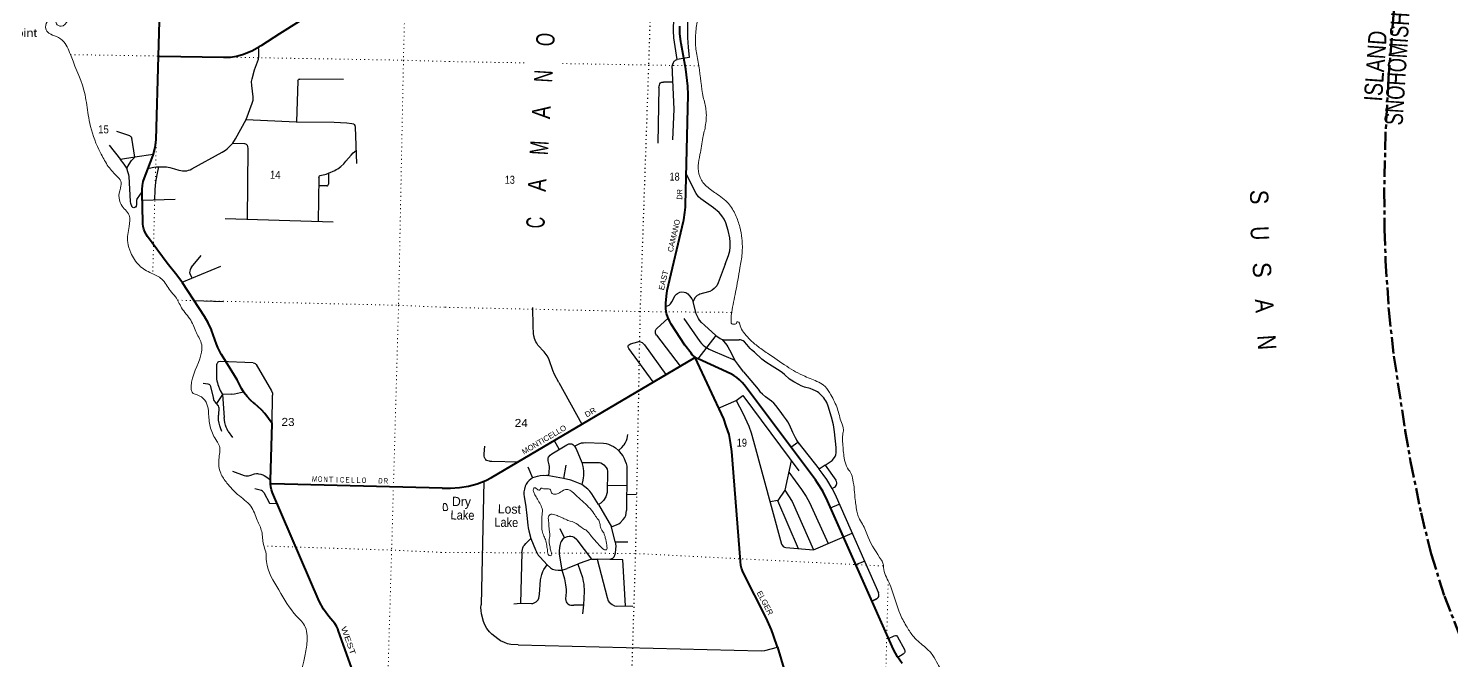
# Model space of a CAD drawing. Header units: feet. Extents: x -493433 to -244333, y 184684 to 373072.
# Drawn here: x -377997 to -346876, y 240515 to 254339 of the extents above; entities that cross this region are included whole.
import ezdxf
from ezdxf.enums import TextEntityAlignment as Align

# ---------------------------------------------------------------- set-up
doc = ezdxf.new("R2010")
doc.units = ezdxf.units.FT
doc.header["$LTSCALE"] = 60
doc.linetypes.add('DOTTED', pattern=[1.5, 0.3, -1.2])
doc.linetypes.add('LONG_DASH_SHORT_DASH', pattern=[9.9, 6, -1.2, 1.5, -1.2])
for name, color, linetype, lineweight in [('11', 7, 'LONG_DASH_SHORT_DASH', 60), ('12', 7, 'LONG_DASH_SHORT_DASH', 13), ('26', 7, 'Continuous', 40), ('27', 7, 'Continuous', 13), ('29', 7, 'Continuous', 25), ('39', 7, 'Continuous', 13), ('41', 7, 'Continuous', 13), ('6', 7, 'DOTTED', 25), ('7', 7, 'DOTTED', 13)]:
    doc.layers.add(name, color=color, linetype=linetype, lineweight=lineweight)
doc.layers.add('42', color=7, linetype='Continuous')

msp = doc.modelspace()

# ---------------------------------------------------------------- linework, layer by layer
at = {"layer": '11'}
msp.add_lwpolyline([(-348090.63, 255314.63), (-348253.43, 253261.61), (-348318.45, 252047.38), (-348347.95, 250790.84), (-348339.64, 249951.94), (-348318.08, 249262.95), (-348248.48, 248179.24), (-348136.58, 247174.65), (-347887.85, 245539.12), (-347770.86, 244868.28), (-347543.07, 243747.03), (-347322.74, 242848.86), (-347032.99, 241925.49), (-346077.15, 239494.19), (-345407.76, 237914.8), (-344525.9, 236037.13), (-344171.45, 235357.64), (-343515.37, 234212.35), (-342757.98, 233036.08), (-342319.39, 232412.87), (-342111.2, 232132.06)], dxfattribs=at)
at = {"layer": '26'}
for p, q in [((-363422.59, 247144.56), (-362800.38, 245798.71)), ((-361616.7, 240806.36), (-360599.47, 237379.83))]:
    msp.add_line(p, q, dxfattribs=at)
for points in [[(-375153, 253735.95), (-375003, 259070.95), (-375000.16, 259212.16)], [(-375153, 253735.95), (-375128, 253735.46), (-373728, 253707.95), (-373717.68, 253707.83), (-373581.68, 253713.88), (-373447.05, 253734.12), (-373315.28, 253768.31), (-373114.11, 253852.63), (-372946.76, 253944.4), (-372921.65, 253958.25), (-372896.76, 253974.23), (-372497.11, 254230.76), (-368745.45, 256590.15)], [(-363417.25, 247147.72), (-363425.07, 247152.72), (-363455.41, 247176.93), (-363483.05, 247204.19), (-363507.69, 247234.18), (-363644, 247414.95), (-363939.25, 247871.73), (-363981.37, 247946.58), (-364015.43, 248025.41), (-364040.17, 248103.91), (-364047.85, 248142.1), (-364057.82, 248223.77), (-364058.78, 248281.02), (-364059.2, 248306.03), (-364057.46, 248331.02), (-364046.67, 248485.53), (-364026.82, 248609.61), (-363673, 250127.95), (-363667.19, 250157.19), (-363639.81, 250313.21), (-363631.27, 250433.02), (-363629.25, 250461.45), (-363628.55, 250483.02), (-363568.09, 252886.98), (-363575.62, 253076.52), (-363619.9, 253447.97), (-363725, 254007.95), (-363730, 254052.61), (-363749.71, 254220.02), (-363751.82, 254388.57)], [(-372701.38, 244379.86), (-372701.56, 244381.64), (-372701.27, 244448.67), (-372701.01, 244452.98), (-372668, 245699.95), (-372830.33, 245917.71), (-372899.84, 245999.01), (-372977.47, 246072.6), (-373049.18, 246128.47), (-373059.73, 246136.53), (-373142.13, 246207.43), (-373216.66, 246286.56), (-373282.52, 246373.04), (-373338.97, 246465.93), (-373435.25, 246652.79), (-373492.58, 246752.59), (-373776.01, 247208.57), (-373780.35, 247215.33), (-373821.23, 247287.84), (-373854.31, 247364.23), (-373883, 247435.95), (-373992.88, 247741), (-373996.21, 247749.39), (-374064.74, 247897.69), (-374148.4, 248038), (-374630.03, 248775.93), (-374753.73, 248943.97), (-374965, 249206.95), (-375393.52, 249790.57), (-375425.21, 249840.91), (-375451.47, 249894.29), (-375472.01, 249950.12), (-375486.59, 250007.79), (-375495.07, 250066.67), (-375497.35, 250110.02), (-375513.71, 250730.98), (-375513.79, 250818.43), (-375504.73, 250905.41), (-375486.62, 250990.97), (-375479.21, 251017.03), (-375272.95, 251565.56), (-375229.11, 251732.47), (-375202.96, 251903.05), (-375202, 251912.95), (-375153, 253735.95)], [(-368948.62, 244282.91), (-368770, 244285.89), (-368571.24, 244297.27), (-368374.76, 244329.36), (-368182.71, 244381.81), (-367997.19, 244454.05), (-367867.75, 244518.45), (-363447.59, 247129.79), (-363417.25, 247147.72)], [(-358886.45, 240448.76), (-358992.23, 240596), (-359082.04, 240753.49), (-360520.66, 244011.19), (-360623.02, 244216.58), (-360746.29, 244410.15), (-360788, 244466.7), (-362338.97, 246537.22), (-362388.32, 246598.83), (-362443.84, 246654.93), (-362504.93, 246704.93), (-362570.9, 246748.27), (-362640.29, 246784.13), (-363353, 247110.95), (-363369.7, 247119.94), (-363392.36, 247131.8), (-363417.25, 247147.72)], [(-362800.38, 245798.71), (-362742.95, 245643.88), (-362683.54, 245461.17), (-362650.54, 245285.06), (-362624.13, 245089.86)], [(-362624.13, 245089.86), (-362430, 242690.95), (-362428.67, 242682.84)], [(-370250, 238448.95), (-371214, 241158.95), (-371214.68, 241160.68), (-371232.35, 241207.15), (-371262.12, 241268.13), (-371298.09, 241325.67), (-371339.89, 241379.13), (-371425.52, 241478.79), (-371542.35, 241641.38), (-371641.55, 241815.29), (-372660.76, 244185.48), (-372681.19, 244249.32), (-372694.85, 244314.95), (-372701.38, 244379.86)], [(-368948.62, 244282.91), (-372680, 244379.3), (-372701.38, 244379.86)], [(-361616.7, 240806.36), (-361702.22, 241062.79), (-361748.43, 241187.17), (-361867.25, 241446.94), (-362364.49, 242441.96), (-362401.89, 242534.42), (-362417.3, 242591.65), (-362428.67, 242682.84)]]:
    msp.add_lwpolyline(points, dxfattribs=at)
at = {"layer": '29'}
for p, q in [((-372104.46, 253190.93), (-372134.69, 252299.94)), ((-371108, 253219.95), (-372062.98, 253233.39)), ((-364208.15, 253049.95), (-364233, 251828.95)), ((-363908, 253164.95), (-364107, 253165.79)), ((-375780.04, 251987.83), (-376067, 252084.95)), ((-373467.21, 251924.17), (-373233, 252347.95)), ((-370849, 252179.95), (-370820, 251388.95)), ((-376235, 251789.95), (-375984, 251472.95)), ((-375669, 251526.95), (-375984, 251472.95)), ((-374420.78, 251265.75), (-373759.32, 251633.52)), ((-371436, 251171.95), (-371439, 250930.95)), ((-371644.71, 251077.93), (-371660.92, 250114)), ((-371469, 250896.95), (-371647.79, 250894.91)), ((-375509, 250586.95), (-374792, 250608.95)), ((-371334, 250105.95), (-373697, 250175.95)), ((-374432.45, 249119.15), (-374221.57, 249374.42)), ((-374638, 248791.95), (-373788, 249137.95)), ((-362758.76, 249187.1), (-362916.05, 248775.35)), ((-374376, 248386.95), (-373738.97, 248369.35)), ((-364009, 248002.95), (-364253.16, 247780.22)), ((-364524.73, 247417.43), (-364059.9, 246770.02)), ((-364261.03, 247630.7), (-363745.95, 246955.51)), ((-362968.29, 247626.93), (-363357.1, 247114.27)), ((-362757, 247526.95), (-362454, 247526.95)), ((-364334.59, 246607.24), (-364865.32, 247340.44)), ((-363031.18, 247286.34), (-362545.82, 247084.97)), ((-373086.01, 247028.57), (-373806.99, 247053.37)), ((-374175, 246577.95), (-374073.71, 246565.29)), ((-374023.09, 246529.93), (-373948.61, 246247.05)), ((-366398.69, 246595.88), (-365897.05, 245687.16)), ((-373756, 246330.95), (-373884, 246138.95)), ((-373557.05, 246342.99), (-373756, 246330.95)), ((-373756, 246330.95), (-373719.82, 245827.89)), ((-372668, 245699.95), (-372656.83, 246320.89)), ((-362519, 246203.95), (-362375.19, 245927.33)), ((-373836.98, 246046.92), (-373842.1, 245884.95)), ((-373629.47, 245527.71), (-373535, 245391.95)), ((-366500.49, 245326.67), (-366390, 245131.95)), ((-366055, 245205.95), (-365955.63, 245253.27)), ((-362138.48, 245315.55), (-361525.49, 243062.09)), ((-361325, 245182.95), (-361171.45, 245287.63)), ((-361171.45, 245287.63), (-360707.72, 244703.89)), ((-366552.82, 245033.65), (-366220.6, 245232.28)), ((-367073, 244748.95), (-366977, 244507.95)), ((-366242, 244784.95), (-366295.39, 244499.21)), ((-365893.15, 244845.96), (-365549.99, 244846.8)), ((-364908.09, 244616.01), (-364921.11, 243794.97)), ((-360570.91, 244787.02), (-360707.72, 244703.89)), ((-360570.91, 244787.02), (-360339.62, 244463.22)), ((-368036.53, 244437.94), (-368099.99, 241730.97)), ((-365339, 244353.95), (-364913, 244345.95)), ((-364917, 244148.95), (-364702, 244150.95)), ((-361614, 244013.95), (-361164, 242965.95)), ((-361459, 244241.95), (-361292.8, 243992.04)), ((-361292.8, 243992.04), (-360826, 242933.95)), ((-365528.43, 243928.99), (-365249.29, 243438.66)), ((-360454, 243857.95), (-360265, 243935.95)), ((-366277, 243200.95), (-366367, 243395.95)), ((-365163.71, 243111.22), (-365249.29, 243438.66)), ((-366003.23, 243152.01), (-365682.59, 242732.26)), ((-365163.71, 243111.22), (-364889, 243113.95)), ((-367206.24, 242870.96), (-367235, 241767.95)), ((-365682.59, 242732.26), (-365558.31, 242731.13)), ((-365558.31, 242731.13), (-365340.61, 241891.79)), ((-359906, 242613.95), (-359717, 242691.95)), ((-365859.97, 241733.25), (-366067.95, 241722.85)), ((-365861.75, 241735.85), (-365882, 241532.95)), ((-364940.53, 241707.92), (-364780, 241704.95)), ((-367285, 240854.82), (-361974.02, 240727.31))]:
    msp.add_line(p, q, dxfattribs=at)
for points in [[(-363359.04, 255323.29), (-363367.24, 255298.34), (-363374.94, 255286.23), (-363384.84, 255276.88), (-363477.25, 255230.65), (-363490.45, 255221.29), (-363508.05, 255202.03), (-363519.05, 255184.97), (-363525.65, 255166.81), (-363532.25, 255127.18), (-363574.06, 254779.36), (-363587.26, 254532.81), (-363582.86, 254132.16), (-363569.66, 253929.63)], [(-363808.88, 253659.97), (-363879.89, 254134.91), (-363890.89, 254284.61), (-363890.89, 254396.88), (-363879.29, 254535.18)], [(-373233, 252347.95), (-373103.86, 252703.18), (-373084.26, 252770.75), (-373079.9, 252801.27), (-373082.08, 252842.69), (-373112.58, 253091.2), (-373116.94, 253179.49), (-373108.22, 253235.08), (-373051.57, 253431.27), (-372964.43, 253669.97), (-372955.71, 253727.74), (-372955.71, 253862.89), (-372964.42, 253928.29)], [(-363918, 253464.95), (-363916.2, 253517.98), (-363908.49, 253557.05), (-363893.1, 253596.13), (-363875.49, 253623.09), (-363862.29, 253634.65), (-363844.69, 253647.31), (-363830.39, 253653.36), (-363808.88, 253659.97)], [(-363569.66, 253929.63), (-363545, 253701.95), (-363808.88, 253659.97)], [(-363918, 253464.95), (-363918, 253369.95), (-363881, 252574.95), (-363915, 251906.95)], [(-372104.46, 253190.93), (-372100.54, 253211.09), (-372091.83, 253220.9), (-372080.93, 253228.53), (-372062.98, 253233.39)], [(-364208.15, 253049.95), (-364205.52, 253074.68), (-364198.92, 253100.26), (-364186.82, 253131.08), (-364175.82, 253146.49), (-364160.97, 253157.78), (-364148.32, 253163.28), (-364136.22, 253165.2), (-364107, 253165.79)], [(-373233, 252347.95), (-372141, 252298.95), (-371315, 252287.28)], [(-371315, 252287.28), (-371034.04, 252274.81), (-370925.1, 252261.73), (-370890.24, 252250.83), (-370877.17, 252239.93), (-370861.92, 252220.31), (-370849, 252179.95)], [(-375780.04, 251987.83), (-375763.02, 251978.62), (-375751.03, 251967.17), (-375742.32, 251954.64), (-375736.79, 251942.98)], [(-375267, 251579.95), (-375669, 251526.95), (-375736.79, 251942.98)], [(-373759.32, 251633.52), (-373688.84, 251680.8), (-373655.07, 251706.95), (-373627.84, 251730.93), (-373530, 251829.95), (-373467.21, 251924.17)], [(-373530, 251829.95), (-373275.97, 251820.31), (-373250.91, 251815.95), (-373235.66, 251808.32), (-373223.68, 251797.42), (-373214.96, 251783.25), (-373206.54, 251757.69)], [(-375849, 251280.95), (-375903.55, 251372.87), (-375984, 251472.95)], [(-375849.08, 251280.23), (-375794.62, 251368.52), (-375741.24, 251448.08), (-375700.93, 251496.04), (-375669, 251526.95)], [(-373206.54, 251757.69), (-373202, 251712.95), (-373216, 250160.95)], [(-371436, 251171.95), (-371299.85, 251231.73), (-371264.99, 251251.89), (-371233.4, 251271.51), (-371164.76, 251323.28), (-371101.58, 251381.6), (-371053.65, 251436.64), (-370942.53, 251567.44), (-370892.42, 251615.39), (-370829.24, 251667.71)], [(-375515, 250762.95), (-375620.86, 250619.45), (-375626.85, 250611), (-375630.12, 250601.19), (-375633.93, 250573.67), (-375636.11, 250475.58), (-375639.38, 250462.22), (-375642.65, 250452.14), (-375653.54, 250434.16), (-375660.62, 250428.43), (-375668.8, 250423.8), (-375679.14, 250420.8), (-375690.58, 250418.9), (-375711.28, 250421.62), (-375719.99, 250427.34), (-375727.62, 250434.16), (-375738.52, 250452.14), (-375751.58, 250488.65), (-375755.95, 250509.91), (-375762.48, 250556.23), (-375797.34, 251099.03), (-375801.7, 251136.09), (-375821.3, 251201.49), (-375849.08, 251280.23)], [(-375383, 251272.95), (-375293.51, 251294.95), (-375255.38, 251302.58), (-375203.09, 251310.21), (-375144.26, 251314.57)], [(-375233.02, 250596.95), (-375227.05, 250802.29), (-375218.34, 250912.92), (-375203.08, 251018.1), (-375174.76, 251175.05), (-375144.26, 251314.57)], [(-375144.26, 251314.57), (-375051.66, 251315.11), (-374977.58, 251309.66), (-374907.86, 251297.67), (-374801.1, 251270.42), (-374705.23, 251238.82), (-374666.02, 251230.1), (-374627.89, 251225.74), (-374565.79, 251224.65), (-374535.29, 251227.92), (-374494.98, 251238.82), (-374459.03, 251250.81), (-374420.78, 251265.75)], [(-371644.71, 251077.93), (-371640.83, 251101.48), (-371631.02, 251116.19), (-371619.04, 251121.1), (-371591.8, 251127.09), (-371515.54, 251142.35), (-371483.96, 251151.62), (-371436, 251171.95)], [(-362758.76, 249187.1), (-362687.92, 249371.4), (-362661.51, 249473.77), (-362648.32, 249553.01), (-362648.31, 249667.49), (-362657.12, 249759.94), (-362696.72, 249918.45), (-362745.13, 250085.75), (-362784.72, 250165), (-362833.13, 250243.15), (-362894.74, 250314.7), (-363017.95, 250415.96), (-363295.18, 250614.09), (-363341.38, 250657.01), (-363391.98, 250728.56), (-363612.01, 251160.03)], [(-371469, 250896.95), (-371455.62, 250900.11), (-371446.37, 250907.19), (-371441.46, 250917.55), (-371439, 250930.95)], [(-374432.45, 249119.15), (-374448.13, 249097.05), (-374461.2, 249061.63), (-374472.1, 249003.32), (-374467.74, 248978.79), (-374424.16, 248882.88)], [(-362916.05, 248775.35), (-362945.35, 248709.88), (-362969.55, 248679.06), (-363002.55, 248648.24), (-363044.36, 248615.22), (-363099.36, 248586.6), (-363235.78, 248546.97), (-363317.19, 248527.16), (-363339.19, 248516.15), (-363369.99, 248500.74), (-363398.59, 248474.33), (-363420.6, 248445.71), (-363460.2, 248366.46)], [(-364059, 248255.95), (-363988.25, 248289.41), (-363955.25, 248318.03), (-363924.45, 248362.06), (-363854.04, 248496.34), (-363827.64, 248524.96), (-363801.23, 248544.77), (-363752.83, 248568.99), (-363722.03, 248577.79), (-363658.22, 248573.39), (-363623.02, 248564.58), (-363579.01, 248538.17), (-363537.21, 248491.94), (-363493.2, 248425.9), (-363460.2, 248366.46)], [(-363278.66, 247908.22), (-363321.59, 247959.2), (-363343.59, 247992.22), (-363367.79, 248038.45), (-363391.99, 248097.89), (-363460.2, 248366.46)], [(-366398.69, 246595.88), (-366492.11, 246767.69), (-366529.51, 246860.15), (-366606.52, 247093.5), (-366621.91, 247128.72), (-366654.92, 247181.55), (-366718.72, 247265.21), (-366855.14, 247414.9), (-366882.64, 247453.97), (-366899.15, 247482.04), (-366930.16, 247558.42), (-366941.16, 247598.04), (-366943.15, 247613.57), (-366951.95, 247665.86), (-366960.75, 247828.76), (-366964, 248237.95)], [(-364261.03, 247630.7), (-364275.38, 247652.65), (-364283.08, 247676.87), (-364286.38, 247702.18), (-364281.98, 247730.8), (-364267.68, 247759.42), (-364253.16, 247780.22)], [(-363665, 247992.95), (-363316, 247495.95), (-363314.52, 247494.21)], [(-363278.66, 247908.22), (-363211, 247846.95), (-362964, 247623.95), (-362868.32, 247556.5)], [(-364865.32, 247340.44), (-364879.34, 247367.02), (-364883.74, 247381.33), (-364882.64, 247392.89), (-364872.74, 247414.35), (-364856.24, 247428.11), (-364829.84, 247439.66), (-364667.02, 247487.55), (-364648.32, 247490.3), (-364634.02, 247489.2), (-364598.81, 247476.54), (-364575.71, 247467.18), (-364559.21, 247454.52), (-364524.73, 247417.43)], [(-363314.52, 247494.21), (-363281.98, 247452.33), (-363242.38, 247413.26), (-363202.77, 247379.69), (-363169.77, 247358.22), (-363111.46, 247324.65), (-363031.18, 247286.34)], [(-362868.32, 247556.5), (-362841.94, 247543.69), (-362826.84, 247538.46)], [(-362826.84, 247538.46), (-362813.33, 247533.78), (-362788.03, 247529.38), (-362757, 247526.95)], [(-362826.84, 247538.46), (-362724.25, 247414.33), (-362700.04, 247378.55), (-362662.64, 247311.97), (-362545.82, 247084.97)], [(-362121.49, 247257.37), (-362181.87, 247311.44), (-362211.57, 247342.26), (-362285.28, 247427.02), (-362339.19, 247486.45), (-362366.69, 247506.27), (-362385.39, 247517.27), (-362405.19, 247522.78), (-362422.8, 247526.08), (-362454, 247526.95)], [(-360536.96, 246156.65), (-360555.91, 246192.03), (-360577.91, 246225.6), (-360605.41, 246262.47), (-360670.32, 246329.06), (-360714.32, 246370.89), (-360745.12, 246391.26), (-360782.53, 246412.71), (-360835.33, 246436.38), (-360903.54, 246461.14), (-361024.55, 246496.37), (-361100.46, 246525.54), (-361152.16, 246549.2), (-361261.08, 246608.65), (-361319.38, 246646.06), (-361351.29, 246670.29), (-361462.4, 246771.54), (-361506.41, 246807.32), (-361554.8, 246841.98), (-361735.22, 246952.05), (-361871.64, 247040.11), (-361957.44, 247108.35), (-362121.49, 247257.37)], [(-373806.99, 247053.37), (-373830.75, 247051), (-373841.65, 247046.64), (-373853.63, 247037.37), (-373872.15, 247012.84), (-373877.6, 247000.85), (-373881.96, 246982.86), (-373884.14, 246716.86), (-373881.96, 246668.88), (-373875.42, 246630.73), (-373865.61, 246590.39), (-373855.81, 246555.51), (-373803.51, 246420.33), (-373756, 246330.95)], [(-373086.01, 247028.57), (-373053.86, 247022.08), (-373036.43, 247009), (-373018.95, 246992.4), (-372681.41, 246410.72), (-372661.61, 246359.27), (-372656.83, 246320.89)], [(-362359.05, 246829.75), (-362461.32, 246964.69), (-362545.82, 247084.97)], [(-362359.05, 246829.75), (-362042, 246451.95), (-361992.34, 246386.93)], [(-374073.71, 246565.29), (-374053.02, 246561.49), (-374038.86, 246553.86), (-374030.14, 246544.05), (-374023.09, 246529.93)], [(-373836.98, 246046.92), (-373837.29, 246059.47), (-373842.74, 246082.36), (-373847.63, 246090.82), (-373884, 246138.95), (-373919.01, 246180.48), (-373930.44, 246197.11), (-373939.71, 246218.63), (-373948.61, 246247.05)], [(-373557.05, 246342.99), (-373494.06, 246347.29), (-373294, 246388.95)], [(-362907.54, 246032.91), (-362519, 246203.95), (-362378, 246313.95), (-361149, 244664.95)], [(-361171.45, 245287.63), (-361222.6, 245383.01), (-361282.01, 245501.88), (-361354.61, 245666.99), (-361389.82, 245735.23), (-361416.22, 245779.26), (-361482.23, 245869.51), (-361559.23, 245966.38), (-361653.84, 246094.06), (-361700.05, 246144.69), (-361748.45, 246186.51), (-361880.47, 246285.58), (-361942.07, 246338.41), (-361992.34, 246386.93)], [(-373765, 245526.95), (-373799.15, 245603.51), (-373814.4, 245650.38), (-373828.57, 245704.89), (-373838.37, 245775.76), (-373842.1, 245884.95)], [(-362375.19, 245927.33), (-362243.5, 245637.28), (-362192.9, 245494.19), (-362138.48, 245315.55)], [(-360570.91, 244787.02), (-360417.29, 244892.67), (-360390.88, 244923.49), (-360357.88, 244974.12), (-360340.28, 245015.95), (-360333.68, 245055.57), (-360335.88, 245172.24), (-360366.68, 245513.46), (-360393.09, 245673.06), (-360432.69, 245834.86), (-360505.3, 246081.42), (-360536.96, 246156.65)], [(-373629.47, 245527.71), (-373652.05, 245572.43), (-373671.66, 245616.04), (-373688.01, 245661.83), (-373703.26, 245723.97), (-373719.82, 245827.89)], [(-366220.6, 245232.28), (-366179.68, 245253.13), (-366157.68, 245257.53), (-366131.28, 245255.33), (-366112.58, 245250.93), (-366090.58, 245239.92), (-366055, 245205.95)], [(-365955.63, 245253.27), (-365899.16, 245272.94), (-365861.76, 245279.55), (-365823.26, 245280.65), (-365425.02, 245269.64), (-365362.31, 245259.74), (-365313.9, 245246.53), (-365251.2, 245221.21), (-365202.79, 245195.9), (-365158.79, 245163.98), (-365096.08, 245108.94)], [(-365096.08, 245108.94), (-365023.47, 245173.88), (-364987.16, 245215.16), (-364972, 245235.53), (-364948.9, 245272.4), (-364921.16, 245328.53), (-364906.86, 245374.2), (-364890, 245459.95)], [(-367913, 244874.95), (-367951.95, 244879.99), (-367977.25, 244892.65), (-367995.95, 244908.61), (-368010.26, 244930.08), (-368021.25, 244958.14), (-368027.86, 244987.31), (-368028.95, 245034.09), (-368014.66, 245203.05)], [(-366614.3, 244557.97), (-366602.12, 244728.1), (-366602.13, 244761.67), (-366608.72, 244796.34), (-366630.72, 244879.99), (-366635.12, 244919.62), (-366631.83, 244943.29), (-366620.83, 244966.4), (-366586.72, 245003.27), (-366552.82, 245033.65)], [(-366055, 245205.95), (-366019.07, 245144.16), (-365893.15, 244845.96)], [(-365096.08, 245108.94), (-365038.87, 245040.14), (-365000.37, 244991.16), (-364982.63, 244960.97), (-364967.22, 244935.1), (-364944.27, 244875.04), (-364928.86, 244826.61), (-364914.56, 244764.42), (-364909.06, 244705.53), (-364908.09, 244616.01)], [(-373533, 244658.95), (-373280.48, 244563.46), (-373244.52, 244553.65), (-373218.37, 244551.47), (-373183.5, 244554.74), (-373134.47, 244570), (-373051.66, 244596.17), (-373011.34, 244603.8), (-372986.28, 244604.89), (-372964.49, 244601.62), (-372913.27, 244592.9), (-372868.6, 244577.63), (-372840.27, 244563.46), (-372807.58, 244540.57), (-372701.89, 244464.25)], [(-367913, 244874.95), (-367863, 244872.95), (-367291, 244860.12)], [(-365893.15, 244845.96), (-365871.66, 244758.92), (-365865.06, 244715.99), (-365859.56, 244658.75), (-365857.36, 244601.52), (-365859.56, 244557.49), (-365863.96, 244507.96), (-365871.66, 244460.63), (-365894.76, 244362.67)], [(-365549.99, 244846.8), (-365509.72, 244844.21), (-365480.02, 244838.16), (-365442.62, 244820), (-365411.82, 244796.33), (-365361.21, 244736.9), (-365342.51, 244697.82), (-365334.81, 244657.65), (-365341.41, 244188.75), (-365370.01, 244094.09), (-365420.62, 244014.84), (-365480.02, 243957.61), (-365528.43, 243928.99)], [(-361315.9, 244884.37), (-361459, 244241.95), (-361612, 244013.95), (-361777, 243982.95)], [(-361368.99, 244637.68), (-361094.98, 244258.1), (-360991.58, 244099.18)], [(-360419, 244275.95), (-360537.2, 244472.75), (-360616.41, 244585.02), (-360707.72, 244703.89)], [(-366977, 244507.95), (-367045.49, 244455.64), (-367080.69, 244418.77), (-367111.5, 244374.19), (-367133.5, 244327.42), (-367151.1, 244266.33), (-367161, 244207.44), (-367162.1, 244147.45), (-367158.8, 244105.63), (-367120.3, 243878.88), (-367096.09, 243689.56), (-367078.49, 243473.83), (-367069.69, 243415.5), (-367057.59, 243352.76), (-367011.73, 243180.94)], [(-366614.3, 244557.97), (-366741.85, 244561.31), (-366805.66, 244554.71), (-366837.57, 244548.66), (-366873.87, 244539.3), (-366977, 244507.95)], [(-365894.76, 244362.67), (-366075.18, 244441.34), (-366134.59, 244461.16), (-366295.39, 244499.21), (-366614.3, 244557.97)], [(-365528.43, 243928.99), (-365674.74, 244163.97), (-365718.75, 244221.2), (-365764.95, 244265.23), (-365894.76, 244362.67)], [(-360419, 244275.95), (-360367.78, 244304.34), (-360347.98, 244320.85), (-360332.58, 244340.67), (-360322.68, 244367.08), (-360319.38, 244385.79), (-360320.48, 244404.51), (-360323.78, 244428.72), (-360339.62, 244463.22)], [(-372846.5, 244187.79), (-372855.53, 244198.8), (-372870.78, 244212.97), (-372881.68, 244221.69), (-372902.38, 244231.5), (-373045.12, 244270.75)], [(-372846.5, 244187.79), (-372724, 243954.95), (-372563, 243948.95)], [(-360991.58, 244099.18), (-360919, 243969.95), (-360505.52, 243075.25)], [(-360419, 244275.95), (-360333, 244097.95), (-359410.3, 241998.7)], [(-365249.29, 243438.66), (-365124.69, 243488.15), (-365089.49, 243505.76), (-365056.49, 243529.98), (-364988.28, 243596.02), (-364957.48, 243640.05), (-364935.47, 243690.68), (-364921.11, 243794.97)], [(-367206.24, 242870.96), (-367196.21, 242943.31), (-367186.31, 242979.64), (-367168.71, 243014.86), (-367152.21, 243041.28), (-367120.3, 243075.4), (-367011.73, 243180.94)], [(-367011.73, 243180.94), (-366911.28, 242937.81), (-366882.67, 242878.37), (-366847.47, 242821.13), (-366807.87, 242772.7), (-366654, 242606.95)], [(-366277, 243200.95), (-366301.81, 243180.51), (-366321.62, 243161.24), (-366350.22, 243116.67), (-366361.22, 243088.6), (-366376.62, 243031.91), (-366385.42, 242978.53), (-366389.82, 242913.04), (-366389.82, 242842.04), (-366332.62, 242496.42)], [(-366003.23, 243152.01), (-366059.79, 243203.07), (-366092.79, 243220.13), (-366132.4, 243229.49), (-366172, 243228.94), (-366213.8, 243222.88), (-366277, 243200.95)], [(-365163.71, 243111.22), (-365153.3, 243013.75), (-365155.5, 242952.66), (-365168.7, 242859.65), (-365178.6, 242811.77), (-365185.2, 242795.26), (-365195.1, 242775.45), (-365209.4, 242758.94), (-365228.1, 242745.18), (-365245.71, 242736.92), (-365285, 242725.95), (-365558.31, 242731.13)], [(-361525.49, 243062.09), (-361509.71, 243031.39), (-361493.21, 243012.68), (-361466.8, 242996.17), (-361431.05, 242988.41)], [(-361431.05, 242988.41), (-360826, 242933.95), (-359984.98, 243301.9)], [(-367380, 241757.95), (-367235, 241767.95), (-366994.87, 241758.96), (-366964.07, 241765.01), (-366934.36, 241774.92), (-366895.86, 241796.93), (-366870.56, 241817.84), (-366849.66, 241845.36), (-366836.46, 241875.63), (-366821.06, 241961.49), (-366799.05, 242278.49), (-366786.95, 242340.13), (-366768.25, 242399.56), (-366746.24, 242461.2), (-366724.25, 242503.03), (-366654, 242606.95)], [(-366654, 242606.95), (-366579.04, 242542.65), (-366537.24, 242516.24), (-366509.73, 242505.23), (-366477.83, 242496.42), (-366416.22, 242489.82), (-366396.42, 242489.82), (-366334.82, 242494.22)], [(-366334.82, 242494.22), (-366282.01, 242505.23), (-366213.74, 242529.88)], [(-366332.62, 242496.42), (-366277.6, 242301.6), (-366248.99, 242173.92), (-366242.4, 242119.44), (-366241.3, 242071.01), (-366240.19, 242011.02), (-366248.99, 241865.73), (-366246.8, 241827.21), (-366237.99, 241799.69), (-366220.4, 241775.48), (-366198.39, 241757.86), (-366163.19, 241735.85), (-366132.38, 241724.84), (-366109.29, 241722.64), (-366068.57, 241722.64), (-365861.75, 241735.85)], [(-365682.59, 242732.26), (-365957, 242634.95), (-365982.71, 242624.43), (-366213.74, 242529.88)], [(-365982.71, 242624.43), (-365882.67, 242329.12), (-365865.07, 242245.47), (-365854.06, 242181.63), (-365847.46, 242025.33), (-365861.75, 241735.85)], [(-364940.53, 241707.92), (-365000, 242720.95), (-365285, 242725.95)], [(-365340.61, 241891.79), (-365317.21, 241823.91), (-365295.21, 241793.09), (-365231.4, 241740.25), (-365183, 241713.84), (-365147.79, 241707.23), (-364940.53, 241707.92)], [(-359550, 241815.95), (-359446.99, 241866.84), (-359424.99, 241883.35), (-359415.09, 241895.46), (-359402.99, 241916.37), (-359398.59, 241936.18), (-359399.69, 241967), (-359410.3, 241998.7)], [(-359451.66, 241863.4), (-359454, 241861.95), (-359550, 241815.95)], [(-367285, 240854.82), (-367445.92, 240866.3), (-367518.53, 240881.71), (-367586.74, 240905.93), (-367670.35, 240945.55), (-367734.15, 240987.38), (-367863.96, 241090.84), (-367914.57, 241143.68), (-367969.57, 241216.32), (-368013.58, 241293.37), (-368046.58, 241366.02), (-368088.39, 241533.32), (-368099.39, 241605.97), (-368101.59, 241676.41), (-368099.99, 241730.97)], [(-359190, 240997.95), (-359063.05, 241057.28), (-359037.75, 241062.79), (-359021.25, 241060.58), (-359008.05, 241051.78), (-358994.85, 241036.37), (-358840.83, 240755.69), (-358830.93, 240720.47), (-358829.83, 240698.46), (-358837.53, 240680.85), (-358850.73, 240667.64), (-358866.13, 240655.53), (-358983.79, 240584.25)], [(-361974.02, 240727.31), (-361895.85, 240733.69), (-361616.7, 240806.36)]]:
    msp.add_lwpolyline(points, dxfattribs=at)
for centre, radius, start, end in [((-360705.07, 245588.13), 553.71, 207.04599, 218.19303), ((-366672.07, 243921.49), 637.44, 86.03042, 89.45631)]:
    msp.add_arc(centre, radius, start, end, dxfattribs=at)
at = {"layer": '39'}
for points in [[(-375638.84, 278632.73), (-375742, 278392.95), (-375848, 278058.95), (-375935, 277794.95), (-376102, 277532.95), (-376180, 277308.95), (-376259, 276735.95), (-376383, 276133.95), (-376467, 275788.95), (-376524, 275613.95), (-376625, 275433.95), (-376681, 275203.95), (-376756, 274763.95), (-376714, 274158.95), (-376675, 273501.95), (-376648, 272550.95), (-376604, 271545.95), (-376603, 271070.95), (-376652, 270757.95), (-376665, 269734.95), (-376652, 269320.95), (-376659, 268877.95), (-376684, 268520.95), (-376797, 268107.95), (-376843, 267836.95), (-377172, 266794.95), (-377352, 266166.95), (-377420, 265817.95), (-377597, 265320.95), (-377682, 265052.95), (-377730, 264649.95), (-377806, 263960.95), (-377786, 263707.95), (-377717, 263298.95), (-377702, 262894.95), (-377755, 262328.95), (-377821, 261923.95), (-377828, 261591.95), (-377773, 261235.95), (-377611, 260958.95), (-377369, 260657.95), (-377218, 260469.95), (-377188, 260285.95), (-377185, 259965.95), (-377170, 259609.95), (-377088, 259386.95), (-376927, 259187.95), (-376828, 259087.95), (-376673, 258850.95), (-376557, 258499.95), (-376474, 258093.95), (-376207, 256988.95), (-376192, 256784.95), (-376271, 256469.95), (-376588, 255796.95), (-376724, 255610.95), (-376791, 255476.95), (-376792, 255344.95), (-376772, 255251.95), (-376716, 255291.95), (-376669, 255369.95), (-376655, 255472.95), (-376650, 255555.95), (-376608, 255637.95), (-376514, 255729.95), (-376447, 255752.95), (-376418, 255681.95), (-376476, 255558.95), (-376611, 255330.95), (-376917, 254855.95), (-377138, 254510.95), (-377281, 254387.95), (-377385, 254443.95), (-377394, 254522.95), (-377304, 254622.95), (-377152, 254765.95), (-377077, 254916.95), (-376991, 255012.95), (-376905, 255138.95), (-376861, 255222.95), (-376854, 255293.95), (-376868, 255303.95), (-376941, 255247.95), (-377138, 255038.95), (-377342, 254784.95), (-377494, 254598.95), (-377591, 254480.95), (-377619, 254333.95), (-377548, 254235.95), (-377387, 254164.95), (-377223, 254045.95), (-377064, 253729.95), (-376759, 252884.95), (-376691, 252448.95), (-376640, 252197.95), (-376424, 251620.95), (-376274, 251351.95)], [(-351020.64, 232269.48), (-351190, 232384.95), (-351483, 232494.95), (-351896, 232573.95), (-352217, 232684.95), (-352458, 232796.95), (-352614, 232899.95), (-352772, 232971.95), (-352927, 232995.95), (-353042, 233033.95), (-353145, 233133.95), (-353694, 233654.95), (-354020, 233997.95), (-354635, 234576.95), (-354829, 234879.95), (-354965, 235261.95), (-354993, 235647.95), (-355073, 235878.95), (-355471, 236724.95), (-355529, 236918.95), (-355628, 237035.95), (-355728, 237175.95), (-355880, 237456.95), (-356023, 237807.95), (-356100, 238131.95), (-356207, 238423.95), (-356437, 238767.95), (-356923, 239428.95), (-357143, 239656.95), (-357284, 239779.95), (-357567, 239898.95), (-357857, 240149.95), (-358036, 240315.95), (-358113, 240433.95), (-358220, 240626.95), (-358377, 240796.95), (-358635, 241031.95), (-358782, 241243.95), (-358928, 241513.95), (-359176, 242213.95), (-359299, 242548.95), (-359304, 242625.95), (-359343, 242708.95), (-359636, 243209.95), (-359758, 243499.95), (-359841, 243643.95), (-359872, 243749.95), (-359917, 244032.95), (-359968, 244467.95), (-360015, 244615.95), (-360106, 244762.95), (-360158, 244946.95), (-360189, 245252.95), (-360189, 245458.95), (-360175, 245563.95), (-360218, 245719.95), (-360307, 246021.95), (-360449, 246326.95), (-360576, 246507.95), (-360716, 246602.95), (-361019, 246730.95), (-361413, 246949.95), (-361833, 247234.95), (-362063, 247399.95), (-362241, 247558.95), (-362360, 247695.95), (-362431, 247837.95), (-362483, 247925.95), (-362507, 247915.95), (-362515, 247887.95), (-362576, 247871.95), (-362614, 247876.95), (-362629, 247969.95), (-362626, 248060.95), (-362617, 248132.95), (-362532, 248572.95), (-362437, 249102.95), (-362391, 249417.95), (-362395, 249743.95), (-362441, 249998.95), (-362533, 250259.95), (-362687, 250508.95), (-362963, 250733.95), (-363188, 250905.95), (-363317, 251103.95), (-363349, 251335.95), (-363312, 251578.95), (-363247, 251951.95), (-363189, 252229.95), (-363181, 252564.95), (-363239, 252834.95), (-363336, 253518.95), (-363395, 253848.95), (-363409, 254153.95), (-363373, 254478.95), (-363275, 254968.95), (-363238, 255384.95)], [(-376274, 251351.95), (-376071, 251115.95), (-375976, 250995.95), (-375975, 250898.95), (-376017, 250684.95), (-375971, 250485.95), (-375797, 250252.95), (-375796, 250008.95), (-375826, 249658.95), (-375758, 249433.95), (-375572, 249152.95), (-375310, 248984.95), (-375083, 248858.95), (-374895, 248604.95), (-374780, 248469.95), (-374650, 248231.95), (-374446, 247955.95), (-374322, 247679.95), (-374209, 247422.95), (-374224, 247202.95), (-374440, 246504.95), (-374420, 246384.95), (-374265, 246307.95), (-374110, 246164.95), (-374057, 245900.95), (-374015, 245594.95), (-373880, 245315.95), (-373822, 245205.95), (-373833, 244912.95), (-373793, 244613.95), (-373656, 244394.95), (-373423, 244147.95), (-373136, 243888.95), (-372993, 243583.95), (-372896, 243335.95), (-372857, 243051.95), (-372809, 242889.95), (-372792, 242678.95), (-372524, 242058.95), (-372136, 241487.95), (-371944, 241249.95), (-371904, 241055.95), (-371929, 240728.95), (-372188, 239828.95), (-372380, 239418.95), (-372521, 239141.95), (-372574, 238885.95), (-372498, 238665.95), (-372313, 238356.95), (-372133, 238076.95), (-372062, 237762.95), (-372076, 237394.95), (-372033, 237125.95), (-371867, 236898.95), (-371739, 236536.95), (-371686, 236289.95), (-371736, 236156.95), (-371718, 235972.95), (-371588, 235489.95), (-371440, 235347.95), (-371192, 235190.95), (-370713, 234903.95), (-370295, 234749.95), (-369929, 234542.95), (-369628, 234352.95), (-369419, 234121.95), (-369244, 233975.95), (-369120.68, 233852.23)], [(-366198, 243577.95), (-366019, 243514.95), (-365883, 243411.95), (-365789, 243354.95), (-365699, 243250.95), (-365548, 243072.95), (-365437, 242960.95), (-365381, 242933.95), (-365354, 242935.95), (-365344, 242973.95), (-365349, 243038.95), (-365382, 243200.95), (-365417, 243305.95), (-365466, 243382.95), (-365497, 243490.95), (-365524, 243581.95), (-365558, 243622.95), (-365631, 243728.95), (-365747, 243871.95), (-366036, 244141.95), (-366200, 244254.95), (-366297, 244238.95), (-366413, 244165.95), (-366498, 244152.95), (-366558, 244181.95), (-366571, 244229.95), (-366595, 244260.95), (-366655, 244271.95), (-366730, 244270.95), (-366786, 244284.95), (-366809, 244254.95), (-366837, 244238.95), (-366875, 244259.95), (-366911, 244290.95), (-366939, 244292.95), (-366954, 244268.95), (-366952, 244213.95), (-366925, 244140.95), (-366868, 244045.95), (-366801, 243925.95), (-366758, 243805.95), (-366769, 243666.95), (-366773, 243492.95), (-366765, 243354.95), (-366724, 243237.95), (-366685, 243131.95), (-366658, 242996.95), (-366643, 242894.95), (-366630, 242832.95), (-366586, 242807.95), (-366559, 242821.95), (-366567, 242883.95), (-366588, 242985.95), (-366603, 243060.95), (-366612, 243143.95), (-366595, 243250.95), (-366602, 243339.95), (-366616, 243480.95), (-366625, 243593.95), (-366626, 243656.95), (-366604, 243694.95), (-366573, 243712.95), (-366509, 243711.95), (-366410, 243674.95), (-366306, 243628.95), (-366198, 243577.95)], [(-368917, 243799.95), (-368926, 243841.95), (-368923, 243914.95), (-368909, 243946.95), (-368879, 243950.95), (-368851, 243913.95), (-368837, 243867.95), (-368830, 243816.95), (-368846, 243800.95), (-368870, 243794.95), (-368889, 243792.95), (-368911, 243795.95), (-368917, 243799.95)]]:
    msp.add_spline(points, degree=3, dxfattribs=at)
at = {"layer": '6'}
msp.add_lwpolyline([(-363830.02, 278437.29), (-363948, 274870.95), (-364088, 269477.95), (-364230, 264150.95), (-364277, 258803.95), (-364436, 253538.95), (-364623, 248146.95), (-364724, 242855.95), (-364893, 237485.95), (-364962.1, 232493.32)], dxfattribs=at)
at = {"layer": '7'}
for p, q in [((-368794.55, 253615.78), (-367138.04, 253586.58)), ((-368971.77, 242880.79), (-366641.16, 242867.22)), ((-359194.82, 242265.62), (-359318.64, 237624.97))]:
    msp.add_line(p, q, dxfattribs=at)
for points in [[(-374486.87, 278613.58), (-374593, 275095.95), (-374695, 269707.95), (-374862, 264419.95), (-375003, 259070.95), (-375149.18, 253810.2), (-375277.9, 248967.22)], [(-369160.4, 278524.83), (-369244, 275021.95), (-369327, 269665.95), (-369414, 264361.95), (-369672.82, 258859.7), (-369796, 253644.95), (-369903, 248284.95), (-370055, 242929.95), (-370170.12, 239006.26)], [(-377078.64, 253766.44), (-375153, 253735.95), (-369796, 253644.95), (-368794.55, 253615.78)], [(-366321.57, 253572.19), (-364436, 253538.95), (-363336.68, 253523.1)], [(-374734.61, 248395.47), (-369903, 248284.95), (-368883.29, 248240.72)], [(-368883.29, 248240.72), (-364623, 248146.95), (-362617.66, 248128.88)], [(-368971.77, 242880.79), (-370055, 242929.95), (-372848.68, 243019.85)], [(-366561.16, 242866.75), (-364724, 242855.95), (-359301.74, 242582.84)]]:
    msp.add_lwpolyline(points, dxfattribs=at)

# ---------------------------------------------------------------- texts
at = {"layer": '12'}
for s, rotation, width, p in [('SNOHOMISH', 86.435, 0.75, (-347870.35, 253446.5)), ('ISLAND', 85.935, 0.8, (-348341.76, 253505.57))]:
    msp.add_text(s, height=400, rotation=rotation, dxfattribs=dict(at, width=width)).set_placement(p, align=Align.CENTER)
at = {"layer": '27'}
for s, rotation, width, p in [('DR', 88.559, 0.8, (-363701.19, 250591.97)), ('EAST', 76.882, 1.05, (-364101.36, 248605.59)), ('ELGER', 297.915, 1.05, (-362075.9, 241999.25)), ('WEST     CAMANO     DR', 289.581, 1.4, (-371164.57, 241236.24))]:
    msp.add_text(s, height=120, rotation=rotation, dxfattribs=dict(at, width=width)).set_placement(p)
msp.add_text('CAMANO', height=120, rotation=76.882, dxfattribs=at).set_placement((-363907.84, 249439.01))
for s, rotation, width, p in [('DR', 30.574, 1.1, (-365679.01, 245892.82)), ('MONTICELLO', 30.574, 1.05, (-366691.48, 245294.67)), ('M', 358.52, 0.7, (-371739.93, 244425.04)), ('O', 358.52, 0.65, (-371619.96, 244421.94)), ('N', 358.52, 0.65, (-371500, 244418.85)), ('T', 358.52, 0.85, (-371380.04, 244415.75)), ('I', 358.52, 0.95, (-371249.71, 244407.9)), ('C', 358.52, 0.65, (-371140.12, 244409.55)), ('E', 358.52, 0.7, (-371020.16, 244406.45)), ('L', 358.52, 0.8, (-370900.21, 244403.35)), ('L', 358.52, 0.8, (-370780.25, 244400.25)), ('O', 358.52, 0.65, (-370660.28, 244397.15)), ('D', 358.52, 0.65, (-370300.4, 244387.86)), ('R', 358.52, 0.65, (-370180.44, 244384.76))]:
    msp.add_text(s, height=120, rotation=rotation, dxfattribs=dict(at, width=width)).set_placement(p, align=Align.CENTER)
at = {"layer": '41'}
for s, rotation, width, p in [('S', 270.637, 0.9, (-351281.57, 250648.29)), ('U', 272.406, 0.8, (-351267.85, 249851.73)), ('S', 273.815, 0.95, (-351219.94, 249045.28)), ('A', 273.815, 0.85, (-351167.86, 248264.32)), ('N', 273.815, 0.85, (-351114.2, 247459.82))]:
    msp.add_text(s, height=400, rotation=rotation, dxfattribs=dict(at, width=width)).set_placement(p, align=Align.CENTER)
for s, p in [('Dry', (-368737.06, 243897.02)), ('Lost', (-367733.84, 243733.64))]:
    msp.add_text(s, height=200, rotation=359, dxfattribs=at).set_placement(p)
at = {"layer": '41', "width": 0.9}
for p in [(-368767.7, 243600.9), (-367810.42, 243442.62)]:
    msp.add_text('Lake', height=200, rotation=359, dxfattribs=at).set_placement(p)
at = {"layer": '42', "width": 1.2}
msp.add_text('Point', height=175, dxfattribs=at).set_placement((-378448.75, 254154.41))
at = {"layer": '42'}
for s, rotation, width, p in [('O', 86.701, 0.7, (-366492.48, 254086.35)), ('N', 86.701, 0.7, (-366538.71, 253284.53)), ('A', 86.701, 0.8, (-366584.2, 252495.29)), ('M', 86.701, 0.7, (-366629.07, 251717.06)), ('A', 86.701, 0.8, (-366675.92, 250904.23)), ('C', 89.499, 0.65, (-366708.25, 250092.17))]:
    msp.add_text(s, height=400, rotation=rotation, dxfattribs=dict(at, width=width)).set_placement(p, align=Align.CENTER)
at = {"layer": '7'}
for s, rotation, width, p in [('15', 359.203, 0.9, (-376474, 252046.95)), ('14', 359.203, 0.9, (-372718, 251052.95)), ('18', 359.363, 0.85, (-363978.34, 251011.96)), ('13', 359.363, 0.85, (-367582.3, 250944.06)), ('23', 359.203, 1.1, (-372465, 245647.95)), ('24', 359.363, 1.1, (-367364, 245624.95)), ('19', 359.363, 0.85, (-362506.75, 245194.16))]:
    msp.add_text(s, height=175, rotation=rotation, dxfattribs=dict(at, width=width)).set_placement(p)

doc.saveas('drawing.dxf')
